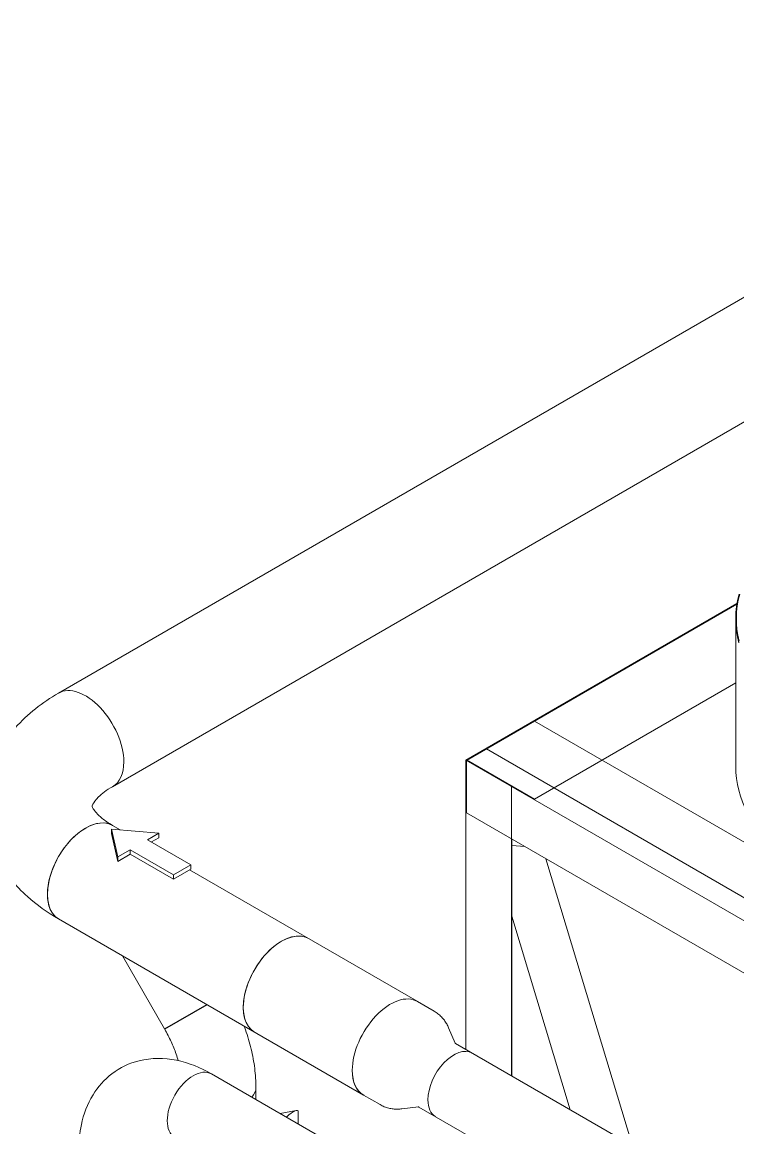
# Model space of a CAD drawing. Header units: millimetres. Extents: x -312439 to 477422, y -331570 to 212570.
# Drawn here: x 395710 to 396394, y 93573 to 94628 of the extents above; entities that cross this region are included whole.
import ezdxf

# ---------------------------------------------------------------- set-up
doc = ezdxf.new("R2010")
doc.units = ezdxf.units.MM

msp = doc.modelspace()

# ---------------------------------------------------------------- linework, layer by layer
at = {"color": 0, "linetype": 'Continuous', "lineweight": 0, "extrusion": (8.40036e-17, 0.816497, 0.57735)}
for p, q in [((397721.378, 95009.612), (395796.694, 93898.395)), ((397400.888, 94943.598), (395745.156, 93987.661)), ((396392.691, 94073.058), (396133.995, 93923.7)), ((396134.428, 93923.45), (396392.599, 94072.505)), ((396391.458, 93917.655), (396391.458, 94058.395)), ((396391.458, 93997.337), (396199.388, 93886.445)), ((398234.965, 92785.714), (396199.388, 93960.955)), ((396177.735, 93948.453), (396177.302, 93948.703)), ((398188.627, 92759.46), (396153.483, 93934.451)), ((396133.995, 93923.7), (396133.995, 93647.591)), ((396133.995, 93923.7), (400139.045, 91611.383)), ((396134.428, 93923.95), (396199.388, 93886.445)), ((396134.428, 93873.444), (396134.428, 93923.45)), ((396177.302, 93898.697), (396177.735, 93898.947)), ((396177.302, 93898.697), (396177.302, 93622.588)), ((398170.005, 92698.203), (396134.428, 93873.444)), ((395803.885, 93857.268), (395796.694, 93861.42)), ((395795.763, 93858), (395801.73, 93831.403)), ((395840.773, 93853.944), (395795.763, 93858)), ((395795.763, 93858), (395795.763, 93853.728)), ((395795.763, 93853.728), (395801.73, 93827.13)), ((395830.086, 93847.774), (395840.773, 93853.944)), ((395840.773, 93853.944), (395840.773, 93849.672)), ((395871.366, 93823.941), (395830.086, 93847.774)), ((395833.786, 93845.638), (395840.773, 93849.672)), ((396177.735, 93848.44), (396177.735, 93622.338)), ((396190.241, 93841.22), (396177.735, 93842.243)), ((395801.73, 93831.403), (395813.476, 93838.184)), ((395801.73, 93827.13), (395813.476, 93833.912)), ((395801.73, 93831.403), (395801.73, 93827.13)), ((395813.476, 93838.184), (395854.755, 93814.351)), ((395813.476, 93838.184), (395813.476, 93833.912)), ((395813.476, 93833.912), (395854.755, 93810.079)), ((396292.94, 93555.824), (396210.218, 93829.686)), ((395854.755, 93814.351), (395871.366, 93823.941)), ((395854.755, 93810.079), (395871.366, 93819.669)), ((396087.305, 93693.636), (395870.187, 93818.989)), ((395871.366, 93823.941), (395871.366, 93819.669)), ((395854.755, 93814.351), (395854.755, 93810.079)), ((396036.133, 93604.159), (395745.156, 93772.154)), ((396177.735, 93774.682), (396233.472, 93590.158)), ((395846.29, 93667.236), (395805.995, 93737.029)), ((396103.577, 93684.247), (396087.671, 93693.43)), ((395846.29, 93667.236), (395886.586, 93690.5)), ((395886.928, 93690.302), (395846.462, 93666.939)), ((396123.609, 93653.638), (396117.405, 93668.329)), ((397663.502, 92764.53), (396123.997, 93653.364)), ((395891.099, 93624.307), (397492.421, 92699.783)), ((395933.522, 93611.26), (395933.522, 93599.813)), ((396052.04, 93594.981), (396036.133, 93604.164)), ((395971.921, 93589.524), (395956.489, 93586.554)), ((395973.906, 93576.497), (395973.906, 93587.884)), ((396088.563, 93592.938), (396072.739, 93590.965)), ((397842.781, 92580.19), (396088.995, 93592.739))]:
    msp.add_line(p, q, dxfattribs=at)
at = {"color": 0, "linetype": 'Continuous', "lineweight": 0}
for centre, major_axis, ratio, start_param, end_param in [((396653.683, 94058.395), (-262.225, 0), 0.57735027, 6.12692496, 6.43432053), ((396653.683, 94058.395), (-261.613, 0), 0.57735027, 6.12622966, 6.42356613), ((395770.925, 93943.028), (25.769, -44.633), 0.57735027, 0.78539816, 3.14159265), ((395770.925, 93943.028), (25.769, -44.633), 0.57735027, 0, 0.78539816), ((396653.683, 93917.655), (262.225, 0), 0.57735027, 3.14159265, 5.49778714), ((395770.925, 93816.787), (-25.769, -44.633), 0.57735027, 3.14159265, 6.28318531), ((395770.925, 93816.787), (25.769, 44.633), 0.57735027, 0, 3.14159265), ((395957.908, 93708.833), (-25.769, -44.633), 0.57735027, 3.14159265, 6.28318531), ((395957.908, 93708.833), (-25.769, -44.633), 0.57735027, 3.14159265, 5.49778714), ((396061.902, 93648.797), (-25.769, -44.633), 0.57735027, 3.14159265, 5.49778714), ((395957.908, 93708.833), (-25.769, -44.633), 0.57735027, 5.49778714, 6.28318531), ((396122.402, 93613.868), (-17.501, -30.312), 0.57735027, 3.14159265, 5.49778714), ((395873.598, 93593.994), (17.501, 30.312), 0.57735027, 0, 3.14159265), ((396061.902, 93648.791), (-25.769, -44.633), 0.57735027, 5.49764606, 5.49778714), ((396061.902, 93648.797), (-25.769, -44.633), 0.57735027, 5.49778714, 6.28318531), ((396061.902, 93648.791), (-25.769, -44.633), 0.57735027, 5.49778714, 6.29731067), ((395898.521, 93611.26), (-35.002, 0), 0.57735027, 2.66778978, 3.14159265), ((395898.521, 93611.26), (35.002, 0), 0.57735027, 5.80938243, 6.28318531), ((396122.402, 93613.868), (-17.501, -30.312), 0.57735027, 5.49778714, 6.28318531), ((395958.595, 93571.367), (14.807, 17.928), 0.21743086, 6.02576111, 7.33512983)]:
    msp.add_ellipse(centre, major_axis=major_axis, ratio=ratio, start_param=start_param, end_param=end_param, dxfattribs=at)
for points, knots in [([(395745.156, 93987.661), (395729.66, 93978.714), (395715.581, 93967.828), (395692.378, 93941.537), (395683.149, 93926.045), (395674.313, 93895.22), (395673.144, 93880.728), (395676.684, 93853.24), (395681.093, 93840.313), (395694.62, 93815.329), (395704.28, 93803.68), (395724.395, 93785.476), (395734.426, 93778.349), (395745.156, 93772.154)], [0, 0, 0, 0, 0.31415927, 0.31415927, 0.62139477, 0.62139477, 0.85961709, 0.85961709, 1.08837512, 1.08837512, 1.35326625, 1.35326625, 1.57079633, 1.57079633, 1.57079633, 1.57079633]), ([(395796.694, 93898.395), (395790.872, 93895.034), (395786.393, 93891.583), (395780.304, 93885.696), (395778.679, 93883.292), (395776.955, 93880.009), (395777.178, 93879.914), (395777.178, 93879.901), (395777.001, 93879.481), (395779.503, 93875.26), (395782.126, 93871.92), (395789.463, 93865.978), (395792.779, 93863.68), (395796.694, 93861.42)], [0, 0, 0, 0, 0.2471265, 0.2471265, 0.49101374, 0.49101374, 0.8009391, 0.8009391, 1.11509837, 1.11509837, 1.40462587, 1.40462587, 1.57079633, 1.57079633, 1.57079633, 1.57079633]), ([(396103.577, 93684.247), (396104.876, 93683.497), (396106.122, 93682.653), (396108.465, 93680.814), (396109.563, 93679.817), (396111.59, 93677.714), (396112.519, 93676.607), (396114.202, 93674.324), (396114.957, 93673.148), (396116.301, 93670.759), (396116.89, 93669.547), (396117.405, 93668.329)], [2.35619449, 2.35619449, 2.35619449, 2.35619449, 2.438552225, 2.438552225, 2.520909961, 2.520909961, 2.603267696, 2.603267696, 2.685625431, 2.685625431, 2.767983166, 2.767983166, 2.767983166, 2.767983166]), ([(395846.462, 93666.939), (395848.682, 93663.094), (395850.726, 93659.148), (395854.395, 93651.199), (395856.019, 93647.196), (395858.152, 93641.13), (395858.828, 93639.032), (395859.436, 93636.96)], [2.35619449, 2.35619449, 2.35619449, 2.35619449, 2.513274123, 2.513274123, 2.670353756, 2.670353756, 2.754322288, 2.754322288, 2.754322288, 2.754322288]), ([(395922.188, 93669.945), (395922.619, 93668.788), (395923.039, 93667.629), (395925.587, 93660.382), (395927.416, 93654.242), (395930.396, 93641.931), (395931.547, 93635.761), (395933.11, 93623.464), (395933.522, 93617.336), (395933.522, 93611.26)], [2.640373719, 2.640373719, 2.640373719, 2.640373719, 2.670353756, 2.670353756, 2.827433388, 2.827433388, 2.984513021, 2.984513021, 3.141592654, 3.141592654, 3.141592654, 3.141592654]), ([(396123.997, 93653.364), (396123.885, 93653.428), (396123.779, 93653.501), (396123.608, 93653.635), (396123.543, 93653.697), (396123.483, 93653.759), (396123.471, 93653.773), (396123.471, 93653.773)], [2.35619449, 2.35619449, 2.35619449, 2.35619449, 2.438552225, 2.438552225, 2.520909961, 2.520909961, 2.574133, 2.574133, 2.574133, 2.574133]), ([(395891.099, 93624.307), (395880.574, 93630.383), (395869.39, 93634.967), (395846.048, 93639.686), (395833.803, 93639.854), (395812.673, 93634.583), (395803.752, 93630.349), (395788.787, 93618.933), (395782.681, 93611.951), (395772.58, 93595.51), (395769.008, 93585.873), (395765.132, 93567.861), (395764.347, 93559.541), (395764.347, 93551.126)], [4.71238898, 4.71238898, 4.71238898, 4.71238898, 5.02654825, 5.02654825, 5.33378375, 5.33378375, 5.57200607, 5.57200607, 5.8007641, 5.8007641, 6.06565523, 6.06565523, 6.28318531, 6.28318531, 6.28318531, 6.28318531]), ([(396072.739, 93590.965), (396071.426, 93590.801), (396070.082, 93590.706), (396067.342, 93590.675), (396065.946, 93590.741), (396063.127, 93591.057), (396061.704, 93591.308), (396058.869, 93592.012), (396057.457, 93592.465), (396054.692, 93593.574), (396053.339, 93594.231), (396052.04, 93594.981)], [5.085998468, 5.085998468, 5.085998468, 5.085998468, 5.168356203, 5.168356203, 5.250713938, 5.250713938, 5.333071673, 5.333071673, 5.415429409, 5.415429409, 5.497787144, 5.497787144, 5.497787144, 5.497787144]), ([(396088.377, 93592.99), (396088.377, 93592.99), (396088.396, 93592.987), (396088.48, 93592.966), (396088.565, 93592.94), (396088.767, 93592.859), (396088.884, 93592.803), (396088.995, 93592.739)], [5.279848634, 5.279848634, 5.279848634, 5.279848634, 5.333071673, 5.333071673, 5.415429409, 5.415429409, 5.497787144, 5.497787144, 5.497787144, 5.497787144])]:
    msp.add_open_spline(points, degree=3, knots=knots, dxfattribs=at)

doc.saveas('drawing.dxf')
